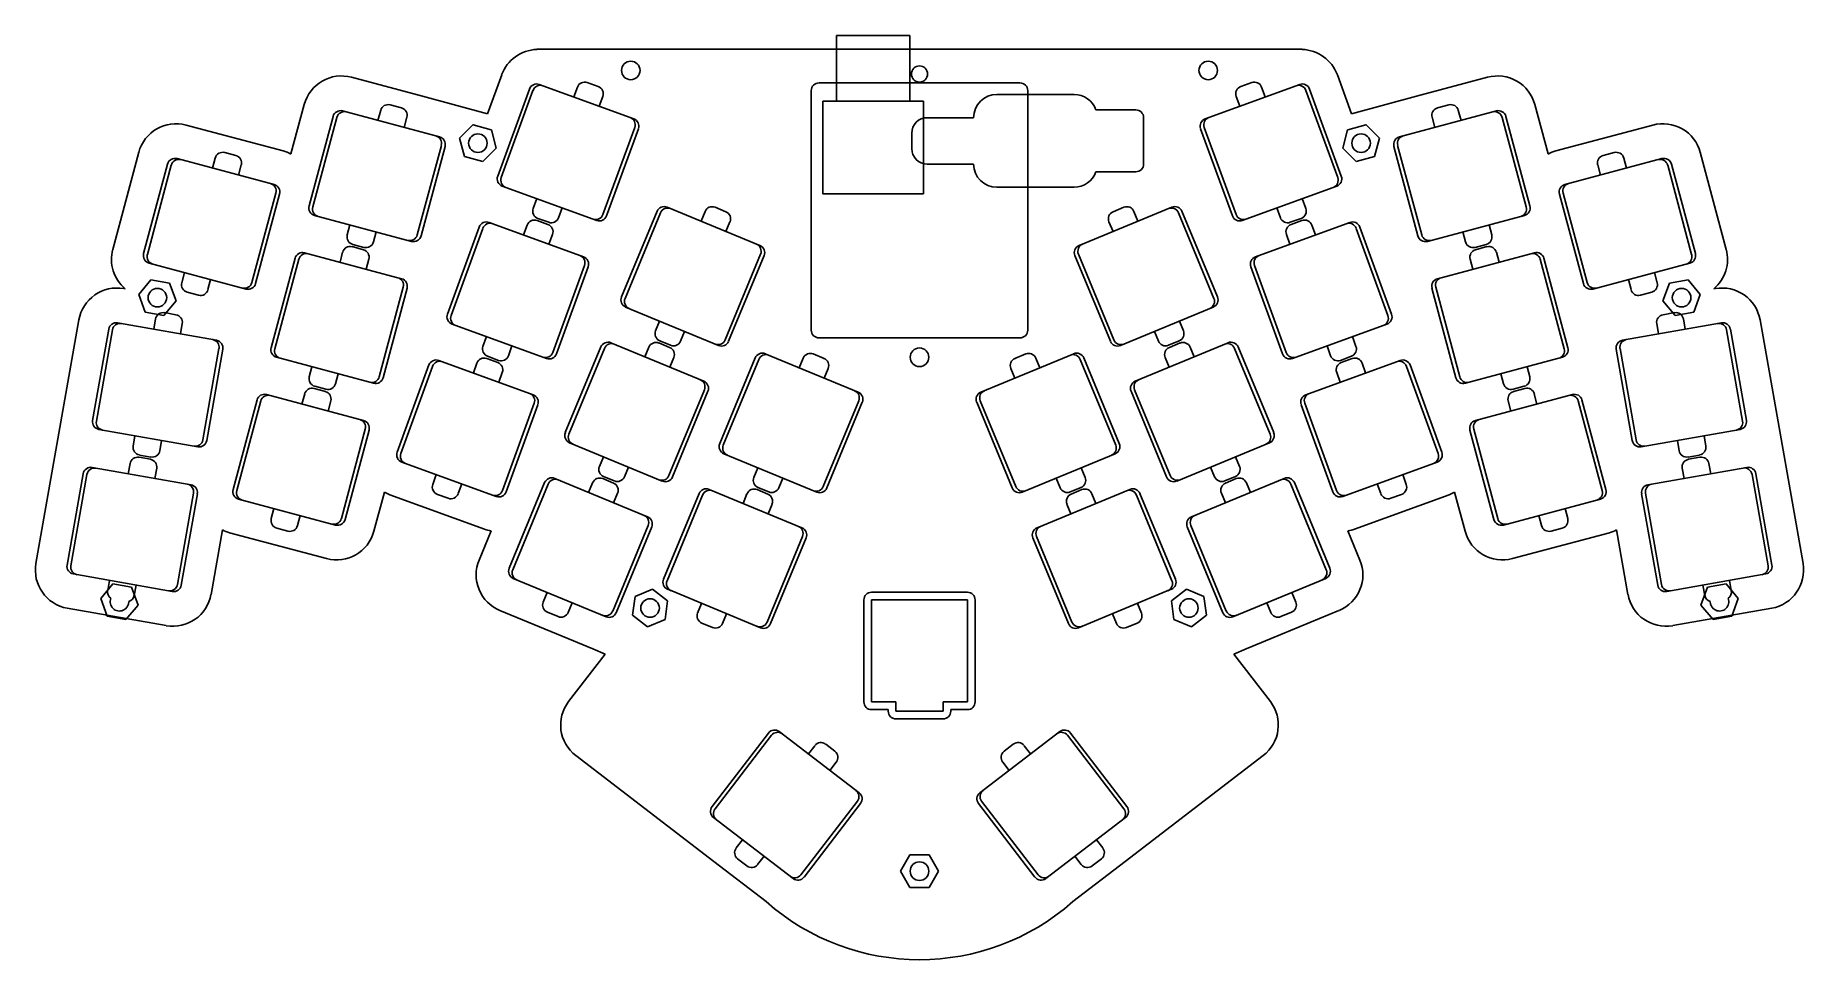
# Model space of a CAD drawing. Header units: millimetres. Extents: x 37 to 266, y -156 to -36.
import ezdxf

# ---------------------------------------------------------------- set-up
doc = ezdxf.new("R2010")
doc.units = ezdxf.units.MM

msp = doc.modelspace()

# ---------------------------------------------------------------- linework, layer by layer
at = {"linetype": 'CONTINUOUS'}
for p, q in [((150.62, -36.07), (141.12, -36.07)), ((141.12, -36.07), (141.12, -44.57)), ((150.62, -44.57), (150.62, -36.07)), ((201.37, -37.87), (102.37, -37.87)), ((102.37, -37.87), (102.37, -37.89)), ((201.37, -37.89), (201.37, -37.87)), ((97.81, -41.18), (95.97, -46.21)), ((207.77, -46.21), (205.94, -41.18)), ((87.55, -43.95), (78.38, -41.49)), ((101.39, -43.02), (97.29, -54.29)), ((101.86, -43.19), (97.76, -54.46)), ((102.67, -42.42), (114.89, -46.86)), ((107.6, -42.77), (107.14, -44.04)), ((110.29, -42.69), (108.88, -42.18)), ((137.87, -43.22), (137.87, -74.22)), ((164.87, -42.22), (138.87, -42.22)), ((165.87, -74.22), (165.87, -43.22)), ((188.85, -46.86), (201.07, -42.42)), ((194.86, -42.18), (193.45, -42.69)), ((196.6, -44.04), (196.14, -42.77)), ((205.98, -54.46), (201.88, -43.19)), ((206.45, -54.29), (202.35, -43.02)), ((225.36, -41.49), (216.19, -43.95)), ((72.26, -45.03), (70.54, -51.42)), ((84.83, -45.45), (83.38, -45.06)), ((87.56, -43.95), (95.97, -46.21)), ((110.43, -45.24), (110.89, -43.97)), ((139.37, -44.57), (152.37, -44.57)), ((139.37, -44.57), (139.37, -56.57)), ((152.37, -56.57), (152.37, -44.57)), ((171.87, -43.72), (161.87, -43.72)), ((179.87, -45.72), (174.7, -45.72)), ((192.85, -43.97), (193.31, -45.24)), ((207.77, -46.21), (216.18, -43.95)), ((220.36, -45.06), (218.91, -45.45)), ((233.2, -51.42), (231.48, -45.03)), ((69.53, -51.03), (56.97, -47.67)), ((75.99, -46.55), (72.88, -58.14)), ((76.47, -46.68), (73.37, -58.27)), ((77.21, -45.84), (89.77, -49.21)), ((82.15, -45.77), (81.8, -47.07)), ((85.18, -47.98), (85.53, -46.67)), ((94.09, -47.65), (92.36, -49.38)), ((94.1, -47.65), (94.09, -47.65)), ((96.46, -48.28), (94.1, -47.65)), ((94.1, -47.65), (94.1, -47.65)), ((110.91, -59.25), (115.02, -47.98)), ((158.87, -46.72), (152.87, -46.72)), ((180.87, -52.72), (180.87, -46.72)), ((188.72, -47.98), (192.83, -59.25)), ((209.64, -47.65), (207.28, -48.28)), ((209.64, -47.65), (209.64, -47.65)), ((209.65, -47.65), (209.64, -47.65)), ((211.38, -49.38), (209.65, -47.65)), ((213.97, -49.21), (226.53, -45.84)), ((218.21, -46.67), (218.56, -47.98)), ((221.94, -47.07), (221.59, -45.77)), ((230.37, -58.27), (227.27, -46.68)), ((230.86, -58.14), (227.75, -46.55)), ((246.77, -47.67), (234.21, -51.03)), ((86.89, -61.89), (90, -50.3)), ((92.36, -49.38), (92.36, -49.38)), ((92.36, -49.38), (93, -51.75)), ((92.36, -49.38), (92.36, -49.38)), ((96.46, -48.28), (96.46, -48.28)), ((96.47, -48.28), (96.46, -48.28)), ((97.1, -50.65), (96.47, -48.28)), ((111.38, -59.42), (115.49, -48.15)), ((150.87, -48.72), (150.87, -50.72)), ((188.25, -48.15), (192.36, -59.42)), ((207.27, -48.28), (206.64, -50.65)), ((207.28, -48.28), (207.27, -48.28)), ((207.28, -48.28), (207.28, -48.28)), ((210.75, -51.75), (211.38, -49.38)), ((211.38, -49.38), (211.38, -49.38)), ((211.38, -49.38), (211.38, -49.38)), ((213.74, -50.3), (216.85, -61.89)), ((50.85, -51.2), (47.48, -63.76)), ((55.81, -52.01), (68.36, -55.38)), ((60.74, -51.94), (60.39, -53.24)), ((63.42, -51.62), (61.97, -51.23)), ((87.37, -62.02), (90.48, -50.43)), ((93, -51.75), (95.36, -52.39)), ((93, -51.75), (93, -51.75)), ((93, -51.75), (93, -51.75)), ((95.36, -52.39), (95.36, -52.38)), ((95.36, -52.38), (95.37, -52.39)), ((95.37, -52.39), (97.1, -50.65)), ((97.1, -50.65), (97.1, -50.65)), ((97.1, -50.65), (97.1, -50.65)), ((206.64, -50.65), (206.64, -50.65)), ((206.64, -50.65), (208.37, -52.39)), ((206.64, -50.65), (206.64, -50.65)), ((208.37, -52.39), (208.38, -52.38)), ((208.38, -52.39), (210.74, -51.75)), ((208.38, -52.38), (208.38, -52.39)), ((210.74, -51.75), (210.74, -51.75)), ((210.74, -51.75), (210.75, -51.75)), ((213.26, -50.43), (216.37, -62.02)), ((235.38, -55.38), (247.93, -52.01)), ((241.77, -51.23), (240.32, -51.62)), ((243.35, -53.24), (243, -51.94)), ((256.26, -63.76), (252.89, -51.2)), ((54.58, -52.72), (51.48, -64.31)), ((55.06, -52.85), (51.96, -64.44)), ((63.77, -54.15), (64.12, -52.84)), ((152.87, -52.72), (158.87, -52.72)), ((174.7, -53.72), (179.87, -53.72)), ((239.62, -52.84), (239.97, -54.15)), ((251.78, -64.44), (248.68, -52.85)), ((252.27, -64.31), (249.16, -52.72)), ((65.48, -68.06), (68.59, -56.47)), ((65.96, -68.19), (69.07, -56.6)), ((97.89, -55.57), (110.1, -60.02)), ((102.35, -57.2), (101.89, -58.47)), ((139.37, -56.57), (152.37, -56.57)), ((161.87, -55.72), (171.87, -55.72)), ((193.64, -60.02), (205.85, -55.57)), ((201.85, -58.47), (201.39, -57.2)), ((234.67, -56.6), (237.78, -68.19)), ((235.15, -56.47), (238.26, -68.06)), ((73.59, -59.36), (86.15, -62.73)), ((105.18, -59.66), (105.64, -58.4)), ((117.91, -58.83), (113.31, -69.92)), ((118.37, -59.02), (113.78, -70.11)), ((119.21, -58.29), (131.22, -63.27)), ((124.12, -58.86), (123.6, -60.11)), ((126.81, -58.89), (125.42, -58.32)), ((172.52, -63.27), (184.53, -58.29)), ((178.32, -58.32), (176.93, -58.89)), ((180.14, -60.11), (179.62, -58.86)), ((189.96, -70.11), (185.37, -59.02)), ((190.43, -69.92), (185.83, -58.83)), ((198.1, -58.4), (198.56, -59.66)), ((217.59, -62.73), (230.15, -59.36)), ((78.18, -60.59), (77.83, -61.9)), ((81.21, -62.8), (81.56, -61.5)), ((94.89, -60.87), (90.79, -72.15)), ((95.36, -61.04), (91.26, -72.32)), ((96.18, -60.27), (108.39, -64.72)), ((101.1, -60.63), (100.64, -61.9)), ((103.79, -60.54), (102.38, -60.03)), ((102.49, -59.75), (103.9, -60.26)), ((126.83, -61.45), (127.35, -60.2)), ((176.39, -60.2), (176.91, -61.45)), ((195.35, -64.72), (207.56, -60.27)), ((199.84, -60.26), (201.25, -59.75)), ((201.36, -60.03), (199.95, -60.54)), ((203.1, -61.9), (202.64, -60.63)), ((212.48, -72.32), (208.38, -61.04)), ((212.95, -72.15), (208.85, -60.87)), ((222.18, -61.5), (222.53, -62.8)), ((225.91, -61.9), (225.56, -60.59)), ((79.91, -63.8), (78.46, -63.41)), ((78.54, -63.12), (79.99, -63.51)), ((103.93, -63.09), (104.39, -61.83)), ((199.35, -61.83), (199.81, -63.09)), ((223.75, -63.51), (225.2, -63.12)), ((225.28, -63.41), (223.83, -63.8)), ((52.18, -65.54), (64.74, -68.9)), ((71.07, -64.9), (67.97, -76.49)), ((71.56, -65.03), (68.45, -76.62)), ((72.3, -64.19), (84.85, -67.56)), ((77.23, -64.12), (76.89, -65.42)), ((80.27, -66.33), (80.62, -65.02)), ((104.42, -77.11), (108.52, -65.83)), ((104.89, -77.28), (108.99, -66)), ((126.71, -75.47), (131.3, -64.38)), ((127.17, -75.66), (131.76, -64.57)), ((171.98, -64.57), (176.57, -75.66)), ((172.44, -64.38), (177.03, -75.47)), ((194.75, -66), (198.85, -77.28)), ((195.22, -65.83), (199.32, -77.11)), ((218.89, -67.56), (231.44, -64.19)), ((223.12, -65.02), (223.47, -66.33)), ((226.86, -65.42), (226.51, -64.12)), ((235.29, -76.62), (232.19, -65.03)), ((235.77, -76.49), (232.67, -64.9)), ((239, -68.9), (251.56, -65.54)), ((52.42, -67.71), (50.84, -69.58)), ((54.83, -68.13), (52.42, -67.7)), ((52.42, -67.7), (52.42, -67.71)), ((52.42, -67.71), (52.42, -67.71)), ((54.83, -68.13), (54.83, -68.13)), ((54.84, -68.13), (54.83, -68.13)), ((55.67, -70.43), (54.84, -68.13)), ((56.77, -66.76), (56.42, -68.07)), ((59.8, -68.97), (60.15, -67.67)), ((243.59, -67.67), (243.94, -68.97)), ((247.32, -68.07), (246.97, -66.76)), ((248.91, -68.13), (248.07, -70.43)), ((251.32, -67.7), (248.91, -68.13)), ((248.91, -68.13), (248.91, -68.13)), ((248.91, -68.13), (248.91, -68.13)), ((251.32, -67.71), (251.32, -67.7)), ((252.9, -69.58), (251.32, -67.71)), ((251.32, -67.71), (251.32, -67.71)), ((49.08, -68.87), (48.9, -68.83)), ((50.84, -69.58), (50.84, -69.58)), ((50.84, -69.58), (50.84, -69.59)), ((50.84, -69.59), (51.68, -71.89)), ((54.1, -72.31), (55.67, -70.44)), ((55.67, -70.44), (55.67, -70.43)), ((55.67, -70.44), (55.67, -70.44)), ((57.13, -69.29), (58.58, -69.68)), ((81.97, -80.24), (85.08, -68.65)), ((82.46, -80.37), (85.56, -68.78)), ((218.18, -68.78), (221.28, -80.37)), ((218.66, -68.65), (221.77, -80.24)), ((245.16, -69.68), (246.61, -69.29)), ((248.07, -70.43), (248.07, -70.44)), ((248.07, -70.44), (249.64, -72.31)), ((248.07, -70.44), (248.07, -70.44)), ((252.06, -71.89), (252.9, -69.59)), ((252.9, -69.59), (252.9, -69.58)), ((252.9, -69.58), (252.9, -69.58)), ((254.85, -68.83), (254.66, -68.87)), ((37.55, -104.4), (43.1, -72.89)), ((51.68, -71.89), (54.09, -72.32)), ((51.68, -71.89), (51.68, -71.89)), ((51.68, -71.89), (51.68, -71.89)), ((53.03, -72.76), (52.79, -74.09)), ((54.09, -72.32), (54.1, -72.31)), ((54.1, -72.31), (54.1, -72.31)), ((55.66, -72.21), (54.18, -71.95)), ((113.85, -71.23), (125.87, -76.2)), ((118.24, -73.04), (117.73, -74.29)), ((177.88, -76.2), (189.89, -71.23)), ((186.01, -74.29), (185.5, -73.04)), ((249.56, -71.95), (248.08, -72.21)), ((249.64, -72.31), (249.65, -72.31)), ((249.65, -72.32), (252.06, -71.89)), ((249.65, -72.31), (249.65, -72.32)), ((250.95, -74.09), (250.71, -72.76)), ((252.06, -71.89), (252.06, -71.89)), ((252.06, -71.89), (252.06, -71.89)), ((260.64, -72.89), (266.19, -104.4)), ((46.96, -74.08), (44.87, -85.9)), ((47.45, -74.16), (45.36, -85.98)), ((48.11, -73.27), (60.92, -75.52)), ((56.24, -74.7), (56.47, -73.37)), ((91.39, -73.43), (103.6, -77.87)), ((95.85, -75.05), (95.39, -76.32)), ((120.96, -75.63), (121.48, -74.38)), ((138.87, -75.22), (164.87, -75.22)), ((182.26, -74.38), (182.78, -75.63)), ((200.14, -77.87), (212.35, -73.43)), ((208.35, -76.32), (207.89, -75.05)), ((242.82, -75.52), (255.63, -73.27)), ((247.27, -73.37), (247.5, -74.7)), ((258.38, -85.98), (256.29, -74.16)), ((258.87, -85.9), (256.79, -74.08)), ((59.15, -88.41), (61.23, -76.6)), ((59.64, -88.5), (61.73, -76.68)), ((68.67, -77.72), (81.23, -81.08)), ((95.99, -77.6), (97.4, -78.12)), ((98.68, -77.52), (99.14, -76.25)), ((110.63, -76.39), (106.04, -87.47)), ((111.1, -76.58), (106.5, -87.66)), ((111.94, -75.85), (123.95, -80.82)), ((116.85, -76.42), (116.33, -77.66)), ((119.54, -76.45), (118.15, -75.87)), ((118.27, -75.6), (119.65, -76.17)), ((119.56, -79), (120.08, -77.76)), ((131.92, -77.26), (143.93, -82.24)), ((139.52, -77.87), (138.13, -77.29)), ((159.81, -82.24), (171.82, -77.26)), ((165.61, -77.29), (164.22, -77.87)), ((179.79, -80.82), (191.8, -75.85)), ((183.66, -77.76), (184.18, -79)), ((184.09, -76.17), (185.47, -75.6)), ((185.59, -75.87), (184.2, -76.45)), ((187.41, -77.66), (186.89, -76.42)), ((197.24, -87.66), (192.64, -76.58)), ((197.7, -87.47), (193.11, -76.39)), ((204.6, -76.25), (205.06, -77.52)), ((206.34, -78.12), (207.75, -77.6)), ((222.51, -81.08), (235.07, -77.72)), ((242.01, -76.68), (244.1, -88.5)), ((242.51, -76.6), (244.59, -88.41)), ((73.26, -78.95), (72.91, -80.25)), ((76.29, -81.16), (76.64, -79.85)), ((88.4, -78.72), (84.29, -90)), ((88.87, -78.9), (84.76, -90.17)), ((89.68, -78.13), (101.89, -82.57)), ((94.6, -78.48), (94.14, -79.75)), ((97.29, -78.4), (95.89, -77.89)), ((97.43, -80.95), (97.89, -79.68)), ((130.61, -77.81), (126.02, -88.89)), ((131.07, -78), (126.48, -89.08)), ((136.82, -77.84), (136.31, -79.08)), ((139.54, -80.42), (140.06, -79.17)), ((163.68, -79.17), (164.2, -80.42)), ((167.43, -79.08), (166.92, -77.84)), ((177.26, -89.08), (172.67, -78)), ((177.72, -88.89), (173.13, -77.81)), ((201.85, -82.57), (214.06, -78.13)), ((205.85, -79.68), (206.31, -80.95)), ((207.86, -77.89), (206.45, -78.4)), ((209.6, -79.75), (209.14, -78.48)), ((218.98, -90.17), (214.87, -78.9)), ((219.45, -90), (215.34, -78.72)), ((227.1, -79.85), (227.45, -81.16)), ((230.83, -80.25), (230.48, -78.95)), ((74.99, -82.15), (73.54, -81.76)), ((73.62, -81.47), (75.07, -81.86)), ((119.44, -93.02), (124.03, -81.94)), ((119.9, -93.21), (124.49, -82.13)), ((179.25, -82.13), (183.84, -93.21)), ((179.71, -81.94), (184.3, -93.02)), ((228.67, -81.86), (230.12, -81.47)), ((230.2, -81.76), (228.75, -82.15)), ((66.15, -83.25), (63.05, -94.84)), ((66.64, -83.38), (63.53, -94.97)), ((67.38, -82.55), (79.94, -85.91)), ((72.32, -82.47), (71.97, -83.78)), ((75.35, -84.68), (75.7, -83.38)), ((97.92, -94.96), (102.02, -83.68)), ((98.39, -95.13), (102.49, -83.86)), ((139.42, -94.44), (144.01, -83.36)), ((139.88, -94.63), (144.47, -83.55)), ((159.27, -83.55), (163.86, -94.63)), ((159.73, -83.36), (164.32, -94.44)), ((201.25, -83.86), (205.35, -95.13)), ((201.72, -83.68), (205.82, -94.96)), ((223.8, -85.91), (236.36, -82.55)), ((228.04, -83.38), (228.39, -84.68)), ((231.77, -83.78), (231.42, -82.47)), ((240.21, -94.97), (237.1, -83.38)), ((240.69, -94.84), (237.59, -83.25)), ((45.68, -87.05), (58.49, -89.31)), ((50.36, -87.88), (50.13, -89.21)), ((53.57, -89.82), (53.81, -88.49)), ((77.06, -98.6), (80.16, -87.01)), ((77.54, -98.73), (80.64, -87.14)), ((106.58, -88.78), (118.59, -93.75)), ((185.15, -93.75), (197.16, -88.78)), ((223.1, -87.14), (226.2, -98.73)), ((223.58, -87.01), (226.69, -98.6)), ((245.26, -89.31), (258.06, -87.05)), ((249.93, -88.49), (250.17, -89.82)), ((253.61, -89.21), (253.38, -87.88)), ((49.73, -91.47), (49.49, -92.8)), ((52.36, -90.92), (50.89, -90.66)), ((50.94, -90.37), (52.41, -90.63)), ((84.89, -91.28), (97.11, -95.73)), ((110.97, -90.6), (110.46, -91.84)), ((126.56, -90.2), (138.57, -95.17)), ((165.17, -95.17), (177.18, -90.2)), ((193.28, -91.84), (192.77, -90.6)), ((206.63, -95.73), (218.85, -91.28)), ((251.33, -90.63), (252.8, -90.37)), ((252.86, -90.66), (251.38, -90.92)), ((254.25, -92.8), (254.01, -91.47)), ((43.66, -92.79), (41.57, -104.61)), ((44.15, -92.88), (42.06, -104.69)), ((44.81, -91.98), (57.62, -94.24)), ((52.94, -93.41), (53.17, -92.08)), ((89.35, -92.91), (88.89, -94.18)), ((104.67, -93.4), (116.68, -98.37)), ((112.27, -94), (110.88, -93.43)), ((111, -93.15), (112.38, -93.73)), ((113.69, -93.18), (114.21, -91.94)), ((130.95, -92.02), (130.43, -93.26)), ((133.67, -94.6), (134.18, -93.36)), ((169.56, -93.36), (170.07, -94.6)), ((173.31, -93.26), (172.79, -92.02)), ((187.06, -98.37), (199.07, -93.4)), ((189.53, -91.94), (190.05, -93.18)), ((191.36, -93.73), (192.74, -93.15)), ((192.86, -93.43), (191.47, -94)), ((214.85, -94.18), (214.39, -92.91)), ((246.12, -94.24), (258.93, -91.98)), ((250.57, -92.08), (250.8, -93.41)), ((261.68, -104.69), (259.59, -92.88)), ((262.17, -104.61), (260.08, -92.79)), ((55.85, -107.12), (57.94, -95.31)), ((56.34, -107.21), (58.43, -95.39)), ((63.76, -96.07), (76.31, -99.43)), ((81.27, -100.24), (82.63, -95.18)), ((83.35, -95.51), (95.57, -99.96)), ((89.49, -95.46), (90.9, -95.97)), ((92.18, -95.37), (92.64, -94.1)), ((103.36, -93.94), (98.77, -105.03)), ((103.83, -94.13), (99.23, -105.22)), ((109.58, -93.97), (109.06, -95.22)), ((112.29, -96.56), (112.81, -95.31)), ((123.34, -95.36), (118.75, -106.45)), ((123.8, -95.55), (119.21, -106.64)), ((124.65, -94.82), (136.66, -99.79)), ((129.55, -95.39), (129.04, -96.64)), ((132.25, -95.42), (130.86, -94.85)), ((130.97, -94.57), (132.36, -95.14)), ((167.08, -99.79), (179.09, -94.82)), ((171.38, -95.14), (172.77, -94.57)), ((172.88, -94.85), (171.5, -95.42)), ((174.7, -96.64), (174.19, -95.39)), ((184.53, -106.64), (179.94, -95.55)), ((184.99, -106.45), (180.4, -95.36)), ((190.93, -95.31), (191.45, -96.56)), ((194.68, -95.22), (194.17, -93.97)), ((204.51, -105.22), (199.91, -94.13)), ((204.97, -105.03), (200.38, -93.94)), ((208.17, -99.96), (220.39, -95.51)), ((211.1, -94.1), (211.56, -95.37)), ((212.84, -95.97), (214.25, -95.46)), ((221.11, -95.18), (222.47, -100.24)), ((227.43, -99.43), (239.98, -96.07)), ((245.31, -95.39), (247.4, -107.21)), ((245.8, -95.31), (247.89, -107.12)), ((68.34, -97.3), (67.99, -98.6)), ((71.38, -99.51), (71.73, -98.2)), ((132.27, -97.98), (132.79, -96.73)), ((170.95, -96.73), (171.47, -97.98)), ((232.02, -98.2), (232.36, -99.51)), ((235.75, -98.6), (235.4, -97.3)), ((60.2, -108.4), (61.67, -100.07)), ((62.59, -100.42), (75.15, -103.78)), ((68.7, -99.83), (70.15, -100.22)), ((96.45, -100.19), (94.88, -103.96)), ((112.17, -110.58), (116.76, -99.49)), ((112.63, -110.77), (117.22, -99.68)), ((186.52, -99.68), (191.11, -110.77)), ((186.98, -99.49), (191.57, -110.58)), ((208.86, -103.96), (207.29, -100.19)), ((228.59, -103.78), (241.15, -100.42)), ((233.59, -100.22), (235.04, -99.83)), ((242.07, -100.07), (243.54, -108.4)), ((132.15, -112), (136.74, -100.91)), ((132.61, -112.19), (137.2, -101.1)), ((166.54, -101.1), (171.13, -112.19)), ((167, -100.91), (171.6, -112)), ((42.38, -105.76), (55.19, -108.02)), ((47.51, -107.05), (45.94, -108.93)), ((47.06, -106.59), (46.83, -107.92)), ((49.93, -107.48), (47.51, -107.05)), ((47.51, -107.05), (47.51, -107.05)), ((47.51, -107.05), (47.51, -107.05)), ((49.93, -107.48), (49.93, -107.48)), ((50.77, -109.78), (49.93, -107.48)), ((49.93, -107.48), (49.93, -107.48)), ((50.27, -108.53), (50.51, -107.2)), ((99.31, -106.33), (111.32, -111.31)), ((192.42, -111.31), (204.43, -106.33)), ((248.55, -108.02), (261.36, -105.76)), ((253.81, -107.48), (252.97, -109.78)), ((253.23, -107.2), (253.47, -108.53)), ((256.23, -107.05), (253.81, -107.48)), ((253.81, -107.48), (253.82, -107.48)), ((253.82, -107.48), (253.81, -107.48)), ((256.23, -107.05), (256.23, -107.05)), ((257.81, -108.93), (256.23, -107.05)), ((256.23, -107.05), (256.23, -107.05)), ((256.91, -107.92), (256.68, -106.59)), ((45.93, -108.93), (46.77, -111.23)), ((45.94, -108.93), (45.93, -108.93)), ((45.94, -108.93), (45.94, -108.93)), ((49.19, -111.66), (50.77, -109.78)), ((50.77, -109.78), (50.76, -109.78)), ((50.76, -109.78), (50.77, -109.78)), ((103.7, -108.15), (103.18, -109.4)), ((106.42, -110.74), (106.93, -109.49)), ((115.06, -108.68), (114.74, -111.11)), ((117.33, -107.74), (115.06, -108.68)), ((115.06, -108.68), (115.06, -108.68)), ((115.06, -108.68), (115.06, -108.68)), ((119.27, -109.23), (117.33, -107.74)), ((117.33, -107.74), (117.33, -107.74)), ((117.33, -107.74), (117.33, -107.74)), ((118.96, -111.66), (119.27, -109.23)), ((119.27, -109.23), (119.27, -109.23)), ((119.27, -109.23), (119.27, -109.23)), ((119.29, -107.75), (131.3, -112.73)), ((123.68, -109.57), (123.16, -110.82)), ((144.67, -109.12), (144.67, -122.32)), ((158.07, -108.12), (145.67, -108.12)), ((158.07, -109.12), (145.67, -109.12)), ((145.67, -109.12), (145.67, -122.32)), ((158.07, -122.32), (158.07, -109.12)), ((159.07, -122.32), (159.07, -109.12)), ((172.44, -112.73), (184.45, -107.75)), ((180.58, -110.82), (180.06, -109.57)), ((186.41, -107.74), (184.47, -109.23)), ((184.47, -109.23), (184.47, -109.23)), ((184.47, -109.23), (184.47, -109.23)), ((184.47, -109.23), (184.79, -111.66)), ((186.41, -107.74), (186.41, -107.74)), ((188.68, -108.68), (186.41, -107.74)), ((186.41, -107.74), (186.41, -107.74)), ((189, -111.11), (188.68, -108.68)), ((188.68, -108.68), (188.68, -108.68)), ((188.68, -108.68), (188.68, -108.68)), ((196.81, -109.49), (197.32, -110.74)), ((200.56, -109.4), (200.04, -108.15)), ((252.97, -109.78), (252.98, -109.78)), ((252.97, -109.78), (254.55, -111.66)), ((252.98, -109.78), (252.97, -109.78)), ((256.97, -111.23), (257.81, -108.93)), ((257.81, -108.93), (257.8, -108.93)), ((257.8, -108.93), (257.81, -108.93)), ((41.6, -110.2), (54.4, -112.45)), ((46.78, -111.23), (46.77, -111.24)), ((46.77, -111.23), (46.78, -111.23)), ((46.77, -111.24), (49.19, -111.66)), ((49.19, -111.66), (49.19, -111.66)), ((49.19, -111.66), (49.19, -111.66)), ((97.59, -110.49), (106.37, -114.13)), ((103.73, -110.7), (105.11, -111.28)), ((114.74, -111.11), (116.69, -112.6)), ((114.74, -111.11), (114.74, -111.11)), ((114.74, -111.11), (114.74, -111.11)), ((116.69, -112.6), (118.95, -111.66)), ((118.95, -111.66), (118.95, -111.66)), ((118.95, -111.66), (118.96, -111.66)), ((126.4, -112.16), (126.91, -110.91)), ((176.83, -110.91), (177.34, -112.16)), ((184.79, -111.66), (184.79, -111.66)), ((184.79, -111.66), (187.05, -112.6)), ((184.79, -111.66), (184.79, -111.66)), ((187.05, -112.6), (189, -111.11)), ((189, -111.11), (189, -111.11)), ((189, -111.11), (189, -111.11)), ((197.37, -114.13), (206.15, -110.49)), ((198.63, -111.28), (200.01, -110.7)), ((249.34, -112.45), (262.14, -110.2)), ((254.55, -111.66), (256.97, -111.24)), ((254.55, -111.66), (254.55, -111.66)), ((254.55, -111.66), (254.55, -111.66)), ((256.97, -111.24), (256.97, -111.23)), ((256.97, -111.23), (256.97, -111.23)), ((106.37, -114.13), (109.6, -115.47)), ((106.37, -114.13), (106.37, -114.13)), ((116.69, -112.6), (116.69, -112.6)), ((116.69, -112.6), (116.69, -112.6)), ((123.7, -112.12), (125.09, -112.7)), ((178.65, -112.7), (180.04, -112.12)), ((187.05, -112.6), (187.05, -112.6)), ((187.05, -112.6), (187.05, -112.6)), ((194.14, -115.47), (197.37, -114.13)), ((111.18, -116.12), (106.47, -122.25)), ((109.6, -115.47), (109.6, -115.47)), ((109.6, -115.47), (111.18, -116.12)), ((192.56, -116.12), (194.14, -115.47)), ((197.27, -122.25), (192.56, -116.12)), ((145.67, -122.32), (148.82, -122.32)), ((145.67, -123.32), (147.82, -123.32)), ((147.82, -123.32), (147.82, -123.52)), ((148.82, -122.32), (148.82, -123.52)), ((148.82, -123.52), (154.92, -123.52)), ((154.92, -122.32), (158.07, -122.32)), ((154.92, -123.52), (154.92, -122.32)), ((155.92, -123.52), (155.92, -123.32)), ((155.92, -123.32), (158.07, -123.32)), ((148.82, -124.52), (154.92, -124.52)), ((132.33, -126.34), (125.03, -135.86)), ((132.73, -126.64), (125.42, -136.16)), ((133.73, -126.15), (144.05, -134.07)), ((138.32, -127.98), (137.5, -129.05)), ((140.92, -128.7), (139.73, -127.79)), ((159.69, -134.07), (170.01, -126.15)), ((164.01, -127.79), (162.82, -128.7)), ((166.24, -129.05), (165.42, -127.98)), ((178.32, -136.16), (171.01, -126.64)), ((178.71, -135.86), (171.41, -126.34)), ((107.4, -129.27), (125.25, -142.96)), ((140.28, -131.18), (141.1, -130.11)), ((162.64, -130.11), (163.46, -131.18)), ((178.49, -142.96), (196.34, -129.27)), ((125.21, -137.26), (135.52, -145.18)), ((136.53, -144.69), (143.83, -135.17)), ((136.93, -144.99), (144.23, -135.47)), ((159.51, -135.47), (166.81, -144.99)), ((159.91, -135.17), (167.21, -144.69)), ((168.22, -145.18), (178.53, -137.26)), ((128.98, -140.15), (128.16, -141.22)), ((175.58, -141.22), (174.76, -140.15)), ((125.25, -142.96), (125.25, -142.96)), ((125.25, -142.96), (132.02, -148.16)), ((128.34, -142.63), (129.53, -143.54)), ((130.93, -143.35), (131.76, -142.28)), ((150.64, -142.09), (149.42, -144.21)), ((150.65, -142.09), (150.64, -142.09)), ((153.1, -142.09), (150.65, -142.09)), ((150.65, -142.09), (150.65, -142.09)), ((153.1, -142.09), (153.1, -142.09)), ((154.32, -144.21), (153.1, -142.09)), ((153.1, -142.09), (153.1, -142.09)), ((171.72, -148.16), (178.49, -142.96)), ((171.98, -142.28), (172.81, -143.35)), ((174.21, -143.54), (175.4, -142.63)), ((149.42, -144.21), (149.42, -144.22)), ((149.42, -144.22), (150.64, -146.34)), ((149.42, -144.22), (149.42, -144.22)), ((150.64, -146.34), (150.65, -146.34)), ((150.65, -146.34), (153.1, -146.34)), ((150.65, -146.34), (150.65, -146.34)), ((153.1, -146.34), (154.32, -144.22)), ((153.1, -146.34), (153.1, -146.34)), ((153.1, -146.34), (153.1, -146.34)), ((154.32, -144.22), (154.32, -144.21)), ((154.32, -144.22), (154.32, -144.22))]:
    msp.add_line(p, q, dxfattribs=at)
for centre, radius in [((114.51, -40.61), 1.2), ((151.87, -41.07), 1.05), ((189.23, -40.61), 1.2), ((94.73, -50.02), 1.2), ((209.01, -50.02), 1.2), ((53.26, -70.01), 1.2), ((250.48, -70.01), 1.2), ((151.87, -77.72), 1.2), ((117.01, -110.17), 1.2), ((186.73, -110.17), 1.2), ((151.87, -144.22), 1.2)]:
    msp.add_circle(centre, radius, dxfattribs=at)
for centre, radius, start, end in [((102.5, -42.89), 5, 91.5308, 160), ((201.24, -42.89), 5, 20, 88.4692), ((77.09, -46.32), 5, 75, 165), ((102.33, -43.36), 1, 70, 160), ((102.8, -43.53), 1, 70, 160), ((108.54, -43.12), 1, 70, 160), ((109.95, -43.63), 1, 340, 70), ((138.87, -43.22), 1, 90, 180), ((164.87, -43.22), 1, 0, 90), ((193.79, -43.63), 1, 110, 200), ((195.2, -43.12), 1, 20, 110), ((200.94, -43.53), 1, 20, 110), ((201.41, -43.36), 1, 20, 110), ((226.66, -46.32), 5, 15, 105), ((83.12, -46.03), 1, 75, 165), ((84.57, -46.41), 1, 345, 75), ((161.87, -46.72), 3, 90, 180), ((171.87, -46.72), 3, 19.4712, 90), ((179.87, -46.72), 1, 0, 90), ((219.17, -46.41), 1, 105, 195), ((220.62, -46.03), 1, 15, 105), ((55.68, -52.5), 5, 75, 165), ((76.96, -46.81), 1, 75, 165), ((77.44, -46.94), 1, 75, 165), ((114.08, -47.63), 1, 340, 70), ((114.55, -47.8), 1, 340, 70), ((152.87, -48.72), 2, 90, 180), ((189.19, -47.8), 1, 110, 200), ((189.66, -47.63), 1, 110, 200), ((226.3, -46.94), 1, 15, 105), ((226.78, -46.81), 1, 15, 105), ((248.06, -52.5), 5, 15, 105), ((89.03, -50.04), 1, 345, 75), ((89.51, -50.17), 1, 345, 75), ((214.23, -50.17), 1, 105, 195), ((214.71, -50.04), 1, 105, 195), ((55.55, -52.98), 1, 75, 165), ((56.03, -53.11), 1, 75, 165), ((61.71, -52.2), 1, 75, 165), ((63.16, -52.58), 1, 345, 75), ((68.23, -55.86), 5, 422.502, 75), ((152.87, -50.72), 2, 180, 270), ((235.51, -55.86), 5, 105, 117.498), ((240.58, -52.58), 1, 105, 195), ((242.03, -52.2), 1, 15, 105), ((247.71, -53.11), 1, 15, 105), ((248.19, -52.98), 1, 15, 105), ((98.23, -54.63), 1, 160, 250), ((98.7, -54.81), 1, 160, 250), ((161.87, -52.72), 3, 180, 270), ((171.87, -52.72), 3, 270, 340.5288), ((179.87, -52.72), 1, 270, 0), ((205.04, -54.81), 1, 290, 20), ((205.51, -54.63), 1, 290, 20), ((67.62, -56.21), 1, 345, 75), ((68.1, -56.34), 1, 345, 75), ((235.64, -56.34), 1, 105, 195), ((236.12, -56.21), 1, 105, 195), ((73.85, -58.4), 1, 165, 255), ((74.33, -58.53), 1, 165, 255), ((102.83, -58.81), 1, 160, 250), ((109.97, -58.91), 1, 250, 340), ((110.44, -59.08), 1, 250, 340), ((118.83, -59.22), 1, 67.5, 157.5), ((119.29, -59.41), 1, 67.5, 157.5), ((125.04, -59.24), 1, 67.5, 157.5), ((126.43, -59.82), 1, 337.5, 67.5), ((177.31, -59.82), 1, 112.5, 202.5), ((178.7, -59.24), 1, 22.5, 112.5), ((184.45, -59.41), 1, 22.5, 112.5), ((184.91, -59.22), 1, 22.5, 112.5), ((193.3, -59.08), 1, 200, 290), ((193.77, -58.91), 1, 200, 290), ((200.91, -58.81), 1, 290, 20), ((229.41, -58.53), 1, 285, 15), ((229.89, -58.4), 1, 285, 15), ((95.83, -61.21), 1, 70, 160), ((96.3, -61.38), 1, 70, 160), ((102.04, -60.97), 1, 70, 160), ((103.45, -61.48), 1, 340, 70), ((104.24, -59.32), 1, 250, 340), ((199.5, -59.32), 1, 200, 290), ((200.29, -61.48), 1, 110, 200), ((201.7, -60.97), 1, 20, 110), ((207.44, -61.38), 1, 20, 110), ((207.91, -61.21), 1, 20, 110), ((52.31, -65.05), 5, 165, 229.7315), ((78.2, -64.38), 1, 75, 165), ((78.8, -62.16), 1, 165, 255), ((79.65, -64.77), 1, 345, 75), ((80.24, -62.54), 1, 255, 345), ((85.92, -61.63), 1, 255, 345), ((86.41, -61.76), 1, 255, 345), ((130.38, -64), 1, 337.5, 67.5), ((130.84, -64.19), 1, 337.5, 67.5), ((172.9, -64.19), 1, 112.5, 202.5), ((173.36, -64), 1, 112.5, 202.5), ((217.33, -61.76), 1, 195, 285), ((217.82, -61.63), 1, 195, 285), ((223.5, -62.54), 1, 195, 285), ((224.09, -64.77), 1, 105, 195), ((224.94, -62.16), 1, 285, 15), ((225.54, -64.38), 1, 15, 105), ((251.43, -65.05), 5, 310.2685, 15), ((52.44, -64.57), 1, 165, 255), ((52.92, -64.7), 1, 165, 255), ((72.04, -65.16), 1, 75, 165), ((72.52, -65.29), 1, 75, 165), ((107.58, -65.49), 1, 340, 70), ((108.05, -65.66), 1, 340, 70), ((195.69, -65.66), 1, 110, 200), ((196.16, -65.49), 1, 110, 200), ((231.22, -65.29), 1, 15, 105), ((231.7, -65.16), 1, 15, 105), ((250.82, -64.7), 1, 285, 15), ((251.3, -64.57), 1, 285, 15), ((57.39, -68.33), 1, 165, 255), ((64.52, -67.8), 1, 255, 345), ((65, -67.93), 1, 255, 345), ((84.11, -68.39), 1, 345, 75), ((84.6, -68.52), 1, 345, 75), ((219.15, -68.52), 1, 105, 195), ((219.63, -68.39), 1, 105, 195), ((238.74, -67.93), 1, 195, 285), ((239.23, -67.8), 1, 195, 285), ((246.35, -68.33), 1, 285, 15), ((48.03, -73.76), 5, 80, 170), ((58.84, -68.72), 1, 255, 345), ((114.24, -70.3), 1, 157.5, 247.5), ((114.7, -70.49), 1, 157.5, 247.5), ((189.04, -70.49), 1, 292.5, 22.5), ((189.5, -70.3), 1, 292.5, 22.5), ((244.9, -68.72), 1, 195, 285), ((255.71, -73.76), 5, 10, 100), ((54.01, -72.94), 1, 80, 170), ((55.49, -73.2), 1, 350, 80), ((91.73, -72.49), 1, 160, 250), ((92.2, -72.66), 1, 160, 250), ((211.54, -72.66), 1, 290, 20), ((212.01, -72.49), 1, 290, 20), ((248.25, -73.2), 1, 100, 190), ((249.73, -72.94), 1, 10, 100), ((47.94, -74.25), 1, 80, 170), ((48.43, -74.34), 1, 80, 170), ((60.25, -76.42), 1, 350, 80), ((118.65, -74.67), 1, 157.5, 247.5), ((125.79, -75.09), 1, 247.5, 337.5), ((138.87, -74.22), 1, 180, 270), ((164.87, -74.22), 1, 270, 360), ((177.95, -75.09), 1, 202.5, 292.5), ((185.09, -74.67), 1, 292.5, 22.5), ((243.49, -76.42), 1, 100, 190), ((255.31, -74.34), 1, 10, 100), ((255.8, -74.25), 1, 10, 100), ((60.74, -76.51), 1, 350, 80), ((68.93, -76.75), 1, 165, 255), ((69.42, -76.88), 1, 165, 255), ((96.33, -76.66), 1, 160, 250), ((97.74, -77.18), 1, 250, 340), ((103.48, -76.76), 1, 250, 340), ((103.95, -76.94), 1, 250, 340), ((111.56, -76.77), 1, 67.5, 157.5), ((112.02, -76.96), 1, 67.5, 157.5), ((117.77, -76.8), 1, 67.5, 157.5), ((119.16, -77.37), 1, 337.5, 67.5), ((120.04, -75.25), 1, 247.5, 337.5), ((126.25, -75.28), 1, 247.5, 337.5), ((131.54, -78.19), 1, 67.5, 157.5), ((132, -78.38), 1, 67.5, 157.5), ((137.75, -78.22), 1, 67.5, 157.5), ((165.99, -78.22), 1, 22.5, 112.5), ((171.74, -78.38), 1, 22.5, 112.5), ((172.2, -78.19), 1, 22.5, 112.5), ((177.49, -75.28), 1, 202.5, 292.5), ((183.7, -75.25), 1, 202.5, 292.5), ((184.58, -77.37), 1, 112.5, 202.5), ((185.97, -76.8), 1, 22.5, 112.5), ((191.72, -76.96), 1, 22.5, 112.5), ((192.18, -76.77), 1, 22.5, 112.5), ((199.79, -76.94), 1, 200, 290), ((200.26, -76.76), 1, 200, 290), ((206, -77.18), 1, 200, 290), ((207.41, -76.66), 1, 290, 20), ((234.32, -76.88), 1, 285, 15), ((234.81, -76.75), 1, 285, 15), ((243, -76.51), 1, 100, 190), ((89.34, -79.07), 1, 70, 160), ((89.81, -79.24), 1, 70, 160), ((95.54, -78.83), 1, 70, 160), ((96.95, -79.34), 1, 340, 70), ((139.13, -78.79), 1, 337.5, 67.5), ((164.61, -78.79), 1, 112.5, 202.5), ((206.79, -79.34), 1, 110, 200), ((208.2, -78.83), 1, 20, 110), ((213.93, -79.24), 1, 20, 110), ((214.4, -79.07), 1, 20, 110), ((73.28, -82.73), 1, 75, 165), ((73.88, -80.51), 1, 165, 255), ((74.73, -83.12), 1, 345, 75), ((75.33, -80.9), 1, 255, 345), ((81.01, -79.99), 1, 255, 345), ((81.49, -80.12), 1, 255, 345), ((123.11, -81.55), 1, 337.5, 67.5), ((123.57, -81.74), 1, 337.5, 67.5), ((143.08, -82.97), 1, 337.5, 67.5), ((143.55, -83.16), 1, 337.5, 67.5), ((160.19, -83.16), 1, 112.5, 202.5), ((160.66, -82.97), 1, 112.5, 202.5), ((180.17, -81.74), 1, 112.5, 202.5), ((180.63, -81.55), 1, 112.5, 202.5), ((222.25, -80.12), 1, 195, 285), ((222.73, -79.99), 1, 195, 285), ((228.41, -80.9), 1, 195, 285), ((229.01, -83.12), 1, 105, 195), ((229.86, -80.51), 1, 285, 15), ((230.46, -82.73), 1, 15, 105), ((67.12, -83.51), 1, 75, 165), ((67.6, -83.64), 1, 75, 165), ((101.08, -83.34), 1, 340, 70), ((101.55, -83.51), 1, 340, 70), ((202.19, -83.51), 1, 110, 200), ((202.66, -83.34), 1, 110, 200), ((236.14, -83.64), 1, 15, 105), ((236.62, -83.51), 1, 15, 105), ((45.86, -86.07), 1, 170, 260), ((46.35, -86.16), 1, 170, 260), ((79.19, -86.75), 1, 345, 75), ((79.68, -86.88), 1, 345, 75), ((224.06, -86.88), 1, 105, 195), ((224.55, -86.75), 1, 105, 195), ((257.39, -86.16), 1, 280, 10), ((257.88, -86.07), 1, 280, 10), ((51.11, -89.38), 1, 170, 260), ((58.17, -88.24), 1, 260, 350), ((58.66, -88.33), 1, 260, 350), ((106.97, -87.86), 1, 157.5, 247.5), ((107.43, -88.05), 1, 157.5, 247.5), ((126.94, -89.28), 1, 157.5, 247.5), ((127.41, -89.47), 1, 157.5, 247.5), ((176.33, -89.47), 1, 292.5, 22.5), ((176.8, -89.28), 1, 292.5, 22.5), ((196.31, -88.05), 1, 292.5, 22.5), ((196.77, -87.86), 1, 292.5, 22.5), ((245.08, -88.33), 1, 190, 280), ((245.57, -88.24), 1, 190, 280), ((252.63, -89.38), 1, 280, 10), ((50.71, -91.65), 1, 80, 170), ((52.19, -91.91), 1, 350, 80), ((52.59, -89.64), 1, 260, 350), ((85.23, -90.34), 1, 160, 250), ((85.7, -90.51), 1, 160, 250), ((218.04, -90.51), 1, 290, 20), ((218.51, -90.34), 1, 290, 20), ((251.15, -89.64), 1, 190, 280), ((251.55, -91.91), 1, 100, 190), ((253.03, -91.65), 1, 10, 100), ((44.64, -92.96), 1, 80, 170), ((45.13, -93.05), 1, 80, 170), ((104.29, -94.32), 1, 67.5, 157.5), ((104.75, -94.51), 1, 67.5, 157.5), ((110.5, -94.35), 1, 67.5, 157.5), ((111.38, -92.23), 1, 157.5, 247.5), ((112.77, -92.8), 1, 247.5, 337.5), ((118.52, -92.64), 1, 247.5, 337.5), ((118.98, -92.83), 1, 247.5, 337.5), ((131.36, -93.65), 1, 157.5, 247.5), ((172.38, -93.65), 1, 292.5, 22.5), ((184.76, -92.83), 1, 202.5, 292.5), ((185.23, -92.64), 1, 202.5, 292.5), ((190.98, -92.8), 1, 202.5, 292.5), ((192.36, -92.23), 1, 292.5, 22.5), ((193.24, -94.35), 1, 22.5, 112.5), ((198.99, -94.51), 1, 22.5, 112.5), ((199.45, -94.32), 1, 22.5, 112.5), ((258.61, -93.05), 1, 10, 100), ((259.1, -92.96), 1, 10, 100), ((56.95, -95.13), 1, 350, 80), ((57.44, -95.22), 1, 350, 80), ((64.02, -95.1), 1, 165, 255), ((64.5, -95.23), 1, 165, 255), ((85.06, -90.81), 5, 240.8983, 250), ((89.83, -94.52), 1, 160, 250), ((91.24, -95.03), 1, 250, 340), ((96.98, -94.62), 1, 250, 340), ((97.45, -94.79), 1, 250, 340), ((111.89, -94.93), 1, 337.5, 67.5), ((124.27, -95.74), 1, 67.5, 157.5), ((124.73, -95.93), 1, 67.5, 157.5), ((130.48, -95.77), 1, 67.5, 157.5), ((131.86, -96.35), 1, 337.5, 67.5), ((132.74, -94.22), 1, 247.5, 337.5), ((138.49, -94.06), 1, 247.5, 337.5), ((138.95, -94.25), 1, 247.5, 337.5), ((164.79, -94.25), 1, 202.5, 292.5), ((165.25, -94.06), 1, 202.5, 292.5), ((171, -94.22), 1, 202.5, 292.5), ((171.88, -96.35), 1, 112.5, 202.5), ((173.26, -95.77), 1, 22.5, 112.5), ((179.01, -95.93), 1, 22.5, 112.5), ((179.48, -95.74), 1, 22.5, 112.5), ((191.86, -94.93), 1, 112.5, 202.5), ((206.29, -94.79), 1, 200, 290), ((206.76, -94.62), 1, 200, 290), ((212.5, -95.03), 1, 200, 290), ((213.91, -94.52), 1, 290, 20), ((218.68, -90.81), 5, 290, 299.1017), ((239.24, -95.23), 1, 285, 15), ((239.73, -95.1), 1, 285, 15), ((246.3, -95.22), 1, 100, 190), ((246.79, -95.13), 1, 100, 190), ((115.84, -99.11), 1, 337.5, 67.5), ((116.3, -99.3), 1, 337.5, 67.5), ((187.44, -99.3), 1, 112.5, 202.5), ((187.9, -99.11), 1, 112.5, 202.5), ((63.89, -95.59), 5, 243.6416, 255), ((68.96, -98.86), 1, 165, 255), ((70.41, -99.25), 1, 255, 345), ((76.44, -98.95), 5, 255, 345), ((76.09, -98.34), 1, 255, 345), ((76.57, -98.47), 1, 255, 345), ((97.28, -95.26), 5, 250, 260.4319), ((135.81, -100.53), 1, 337.5, 67.5), ((136.28, -100.72), 1, 337.5, 67.5), ((167.46, -100.72), 1, 112.5, 202.5), ((167.93, -100.53), 1, 112.5, 202.5), ((206.46, -95.26), 5, 279.5681, 290), ((227.3, -98.95), 5, 195, 285), ((227.17, -98.47), 1, 195, 285), ((227.65, -98.34), 1, 195, 285), ((233.33, -99.25), 1, 195, 285), ((234.78, -98.86), 1, 285, 15), ((239.85, -95.59), 5, 285, 296.3584), ((42.47, -105.27), 5, 170, 260), ((42.56, -104.78), 1, 170, 260), ((43.05, -104.87), 1, 170, 260), ((99.5, -105.87), 5, 157.5, 247.5), ((99.7, -105.41), 1, 157.5, 247.5), ((100.16, -105.6), 1, 157.5, 247.5), ((203.58, -105.6), 1, 292.5, 22.5), ((204.04, -105.41), 1, 292.5, 22.5), ((204.24, -105.87), 5, 292.5, 22.5), ((260.69, -104.87), 1, 280, 10), ((261.18, -104.78), 1, 280, 10), ((261.27, -105.27), 5, 280, 10), ((54.87, -106.95), 1, 260, 350), ((55.36, -107.04), 1, 260, 350), ((119.67, -106.83), 1, 157.5, 247.5), ((120.13, -107.02), 1, 157.5, 247.5), ((183.61, -107.02), 1, 292.5, 22.5), ((184.07, -106.83), 1, 292.5, 22.5), ((248.38, -107.04), 1, 190, 280), ((248.87, -106.95), 1, 190, 280), ((47.81, -108.09), 1, 170, 234.863), ((48.35, -109.36), 1.2, 158.2336, 361.7664), ((49.29, -108.35), 1, 285.137, 350), ((55.27, -107.53), 5, 260, 350), ((104.11, -109.78), 1, 157.5, 247.5), ((145.67, -109.12), 1, 90, 180), ((158.07, -109.12), 1, 0, 90), ((199.63, -109.78), 1, 292.5, 22.5), ((248.47, -107.53), 5, 190, 280), ((254.45, -108.35), 1, 190, 254.863), ((255.39, -109.36), 1.2, 178.2336, 381.7664), ((255.93, -108.09), 1, 305.137, 10), ((105.49, -110.35), 1, 247.5, 337.5), ((111.24, -110.19), 1, 247.5, 337.5), ((111.71, -110.38), 1, 247.5, 337.5), ((124.09, -111.2), 1, 157.5, 247.5), ((131.22, -111.61), 1, 247.5, 337.5), ((172.52, -111.61), 1, 202.5, 292.5), ((179.65, -111.2), 1, 292.5, 22.5), ((192.03, -110.38), 1, 202.5, 292.5), ((192.5, -110.19), 1, 202.5, 292.5), ((198.25, -110.35), 1, 202.5, 292.5), ((108.28, -109.51), 5, 247.4885, 247.5), ((125.47, -111.77), 1, 247.5, 337.5), ((131.68, -111.8), 1, 247.5, 337.5), ((172.06, -111.8), 1, 202.5, 292.5), ((178.27, -111.77), 1, 202.5, 292.5), ((195.46, -109.51), 5, 292.5, 292.5115), ((111.51, -110.85), 5, 247.5, 247.5115), ((192.23, -110.85), 5, 292.4885, 292.5), ((110.44, -125.3), 5, 142.5, 232.5), ((145.67, -122.32), 1, 180, 270), ((148.82, -123.52), 1, 180, 270), ((154.92, -123.52), 1, 270, 360), ((158.07, -122.32), 1, 270, 360), ((193.3, -125.3), 5, 307.5, 37.5), ((133.12, -126.95), 1, 52.5, 142.5), ((133.52, -127.25), 1, 52.5, 142.5), ((139.12, -128.58), 1, 52.5, 142.5), ((164.62, -128.58), 1, 37.5, 127.5), ((170.22, -127.25), 1, 37.5, 127.5), ((170.62, -126.95), 1, 37.5, 127.5), ((140.31, -129.5), 1, 322.5, 52.5), ((163.43, -129.5), 1, 127.5, 217.5), ((143.04, -134.56), 1, 322.5, 52.5), ((143.44, -134.86), 1, 322.5, 52.5), ((160.3, -134.86), 1, 127.5, 217.5), ((160.7, -134.56), 1, 127.5, 217.5), ((125.82, -136.47), 1, 142.5, 232.5), ((126.22, -136.77), 1, 142.5, 232.5), ((177.52, -136.77), 1, 307.5, 37.5), ((177.92, -136.47), 1, 307.5, 37.5), ((128.95, -141.83), 1, 142.5, 232.5), ((174.79, -141.83), 1, 307.5, 37.5), ((128.29, -139), 5, 232.5, 232.5162), ((130.14, -142.75), 1, 232.5, 322.5), ((173.6, -142.75), 1, 217.5, 307.5), ((175.45, -139), 5, 307.4838, 307.5), ((135.74, -144.08), 1, 232.5, 322.5), ((136.13, -144.38), 1, 232.5, 322.5), ((167.61, -144.38), 1, 217.5, 307.5), ((168, -144.08), 1, 217.5, 307.5), ((151.87, -125.67), 30, 228.5678, 311.4322)]:
    msp.add_arc(centre, radius, start, end, dxfattribs=at)

doc.saveas('drawing.dxf')
